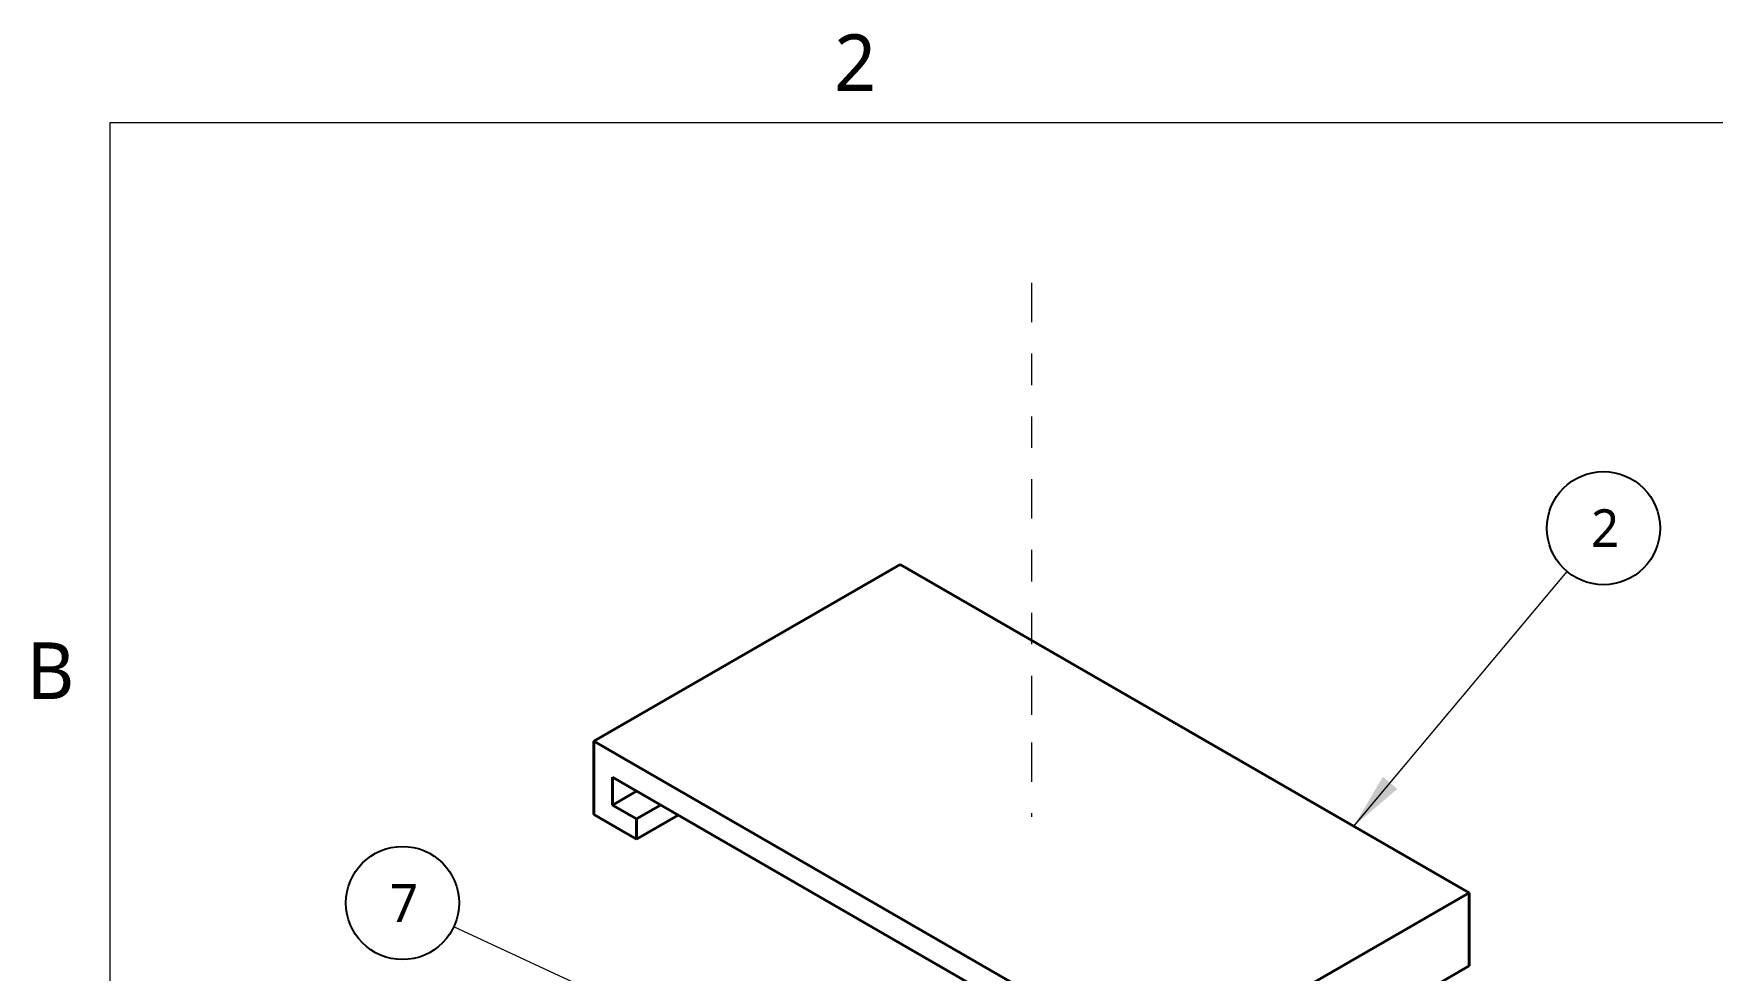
# Model space of a CAD drawing. Header units: inches. Extents: x 0 to 11, y 0 to 8.5.
# Drawn here: x 0.16 to 5.5, y 5.42 to 8.4 of the extents above; entities that cross this region are included whole.
import ezdxf

# ---------------------------------------------------------------- set-up
doc = ezdxf.new("R2010")
doc.units = ezdxf.units.IN
doc.header["$LTSCALE"] = 0.5
doc.header["$MEASUREMENT"] = 0
doc.linetypes.add('ONS_PHANTOM', pattern=[0.5, 0.25, -0.05, 0.05, -0.05, 0.05, -0.05])
for name, color, linetype, lineweight in [('ANNOTATION_LINES', 7, 'Continuous', 13), ('ANNOTATION_TEXT', 7, 'Continuous', 25), ('BORDER_FRAME', 7, 'Continuous', 15), ('BORDER_ZONES', 7, 'Continuous', 15), ('EXPLODE_LINES', 7, 'ONS_PHANTOM', 13), ('Visible', 7, 'Continuous', 40)]:
    doc.layers.add(name, color=color, linetype=linetype, lineweight=lineweight)
doc.styles.add('Onshape-Standard', font='NotoSans-Regular.ttf')

msp = doc.modelspace()

# ---------------------------------------------------------------- linework, layer by layer
at = {"layer": 'ANNOTATION_LINES', "color": 7}
for p, q in [((4.3549, 5.88, 0.4471), (5.0335, 6.6906, -0.4471)), ((2.3672, 5.1537, 0.1541), (1.4923, 5.5599, -0.1541))]:
    msp.add_line(p, q, dxfattribs=at)
msp.add_solid([(4.4935, 5.9988), (4.3549, 5.88), (4.4475, 6.0373)], dxfattribs=at)
at = {"layer": 'ANNOTATION_TEXT', "color": 7}
for centre in [(5.1491, 6.8286), (1.3291, 5.6357)]:
    msp.add_circle(centre, 0.18, dxfattribs=at)
at = {"layer": 'BORDER_FRAME'}
for p, q in [((0.399, 0.38), (0.399, 8.12)), ((0.399, 8.12), (10.639, 8.12))]:
    msp.add_line(p, q, dxfattribs=at)
at = {"layer": 'EXPLODE_LINES'}
for p, q in [((3.3298, 7.6091), (3.3298, 6.1464)), ((3.3298, 6.1464), (3.3298, 5.9094))]:
    msp.add_line(p, q, dxfattribs=at)
at = {"layer": 'Visible'}
for p, q in [((1.9378, 6.1505), (2.9122, 6.713)), ((2.9122, 6.713), (4.7217, 5.6683)), ((1.9378, 6.1505), (1.9378, 5.9174)), ((1.9378, 6.1505), (3.7474, 5.1057)), ((1.997, 5.9475), (1.997, 6.0359)), ((1.997, 6.0359), (3.6882, 5.0595)), ((1.997, 5.9475), (2.0736, 5.9917)), ((1.997, 5.9475), (2.0736, 5.9033)), ((2.0736, 5.9033), (2.1501, 5.9475)), ((1.9378, 5.9174), (2.0736, 5.839)), ((2.2058, 5.9154), (2.0736, 5.839)), ((2.0736, 5.839), (2.0736, 5.9033)), ((3.7474, 5.1057), (4.7217, 5.6683)), ((4.7217, 5.6683), (4.7217, 5.4352)), ((3.7474, 4.8727), (4.7217, 5.4352))]:
    msp.add_line(p, q, dxfattribs=at)

# ---------------------------------------------------------------- texts
at = {"layer": 'ANNOTATION_TEXT', "color": 7, "char_height": 0.12, "attachment_point": 4, "style": 'Onshape-Standard'}
for s, insert in [('{\\fNoto Sans;2}', (5.1095, 6.8286)), ('{\\fNoto Sans;7\\P}', (1.289, 5.6357))]:
    msp.add_mtext(s, dxfattribs=dict(at, insert=insert))
at = {"layer": 'BORDER_ZONES', "char_height": 0.18, "attachment_point": 5, "style": 'Onshape-Standard'}
for s, insert in [('2', (2.769, 8.31)), ('B', (0.209, 6.375))]:
    msp.add_mtext(s, dxfattribs=dict(at, insert=insert))

doc.saveas('drawing.dxf')
